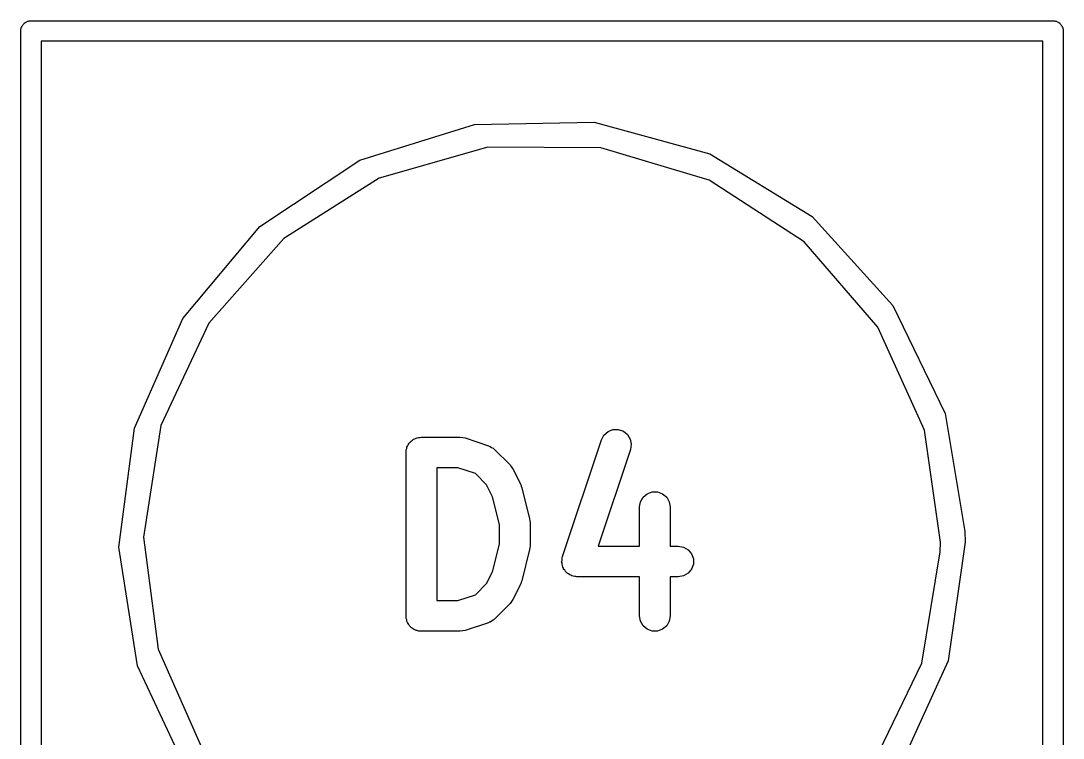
# Model space of a CAD drawing. Extents: x 106.7 to 203.6, y -115.7 to -57.1.
# Drawn here: x 146.04 to 151.14, y -64.46 to -60.95 of the extents above; entities that cross this region are included whole.
import ezdxf

# ---------------------------------------------------------------- set-up
doc = ezdxf.new("R2010")
doc.units = 0
doc.header["$MEASUREMENT"] = 0
doc.layers.add('BLACK', color=7, linetype='CONTINUOUS')

msp = doc.modelspace()

# ---------------------------------------------------------------- linework, layer by layer
at = {"layer": 'BLACK', "linetype": 'CONTINUOUS'}
for p, q in [((146.04, -60.9912), (146.042, -60.987)), ((146.04, -60.9956), (146.04, -60.9912)), ((146.04, -65.9912), (146.04, -60.9956)), ((146.042, -60.9826), (146.045, -60.9788)), ((146.042, -60.987), (146.042, -60.9826)), ((146.045, -60.9788), (146.046, -60.9746)), ((146.046, -60.9746), (146.049, -60.9712)), ((146.049, -60.9712), (146.051, -60.9674)), ((146.051, -60.9674), (146.055, -60.9645)), ((146.055, -60.9645), (146.057, -60.9611)), ((146.057, -60.9611), (146.061, -60.9589)), ((146.061, -60.9589), (146.065, -60.956)), ((146.065, -60.956), (146.069, -60.9545)), ((146.069, -60.9545), (146.073, -60.9523)), ((146.073, -60.9523), (146.077, -60.9515)), ((146.077, -60.9515), (146.081, -60.95)), ((146.081, -60.95), (151.099, -60.95)), ((151.099, -60.95), (151.103, -60.9515)), ((151.103, -60.9515), (151.107, -60.9523)), ((151.107, -60.9523), (151.111, -60.9545)), ((151.111, -60.9545), (151.115, -60.956)), ((151.115, -60.956), (151.119, -60.9589)), ((151.119, -60.9589), (151.123, -60.9611)), ((151.123, -60.9611), (151.125, -60.9645)), ((151.125, -60.9645), (151.129, -60.9674)), ((151.129, -60.9674), (151.131, -60.9712)), ((151.131, -60.9712), (151.134, -60.9746)), ((151.134, -60.9746), (151.135, -60.9788)), ((151.135, -60.9788), (151.138, -60.9826)), ((151.138, -60.9826), (151.138, -60.987)), ((151.138, -60.987), (151.14, -60.9912)), ((151.14, -60.9912), (151.14, -64.9978)), ((151.04, -61.05), (146.14, -61.05)), ((146.14, -61.05), (146.14, -65.95)), ((151.04, -64.9793), (151.04, -61.05)), ((148.259, -61.4566), (148.846, -61.4459)), ((148.846, -61.4459), (149.412, -61.6002)), ((147.699, -61.6316), (148.259, -61.4566)), ((148.325, -61.568), (147.794, -61.72)), ((148.878, -61.5714), (148.325, -61.568)), ((149.408, -61.7298), (148.878, -61.5714)), ((149.412, -61.6002), (149.912, -61.9073)), ((147.21, -61.9569), (147.699, -61.6316)), ((147.794, -61.72), (147.326, -62.015)), ((149.872, -62.0306), (149.408, -61.7298)), ((149.912, -61.9073), (150.306, -62.3425)), ((146.833, -62.4061), (147.21, -61.9569)), ((147.326, -62.015), (146.96, -62.4294)), ((150.233, -62.4494), (149.872, -62.0306)), ((150.306, -62.3425), (150.562, -62.8707)), ((146.596, -62.9433), (146.833, -62.4061)), ((146.96, -62.4294), (146.725, -62.9299)), ((150.462, -62.9527), (150.233, -62.4494)), ((150.562, -62.8707), (150.659, -63.4494)), ((146.725, -62.9299), (146.64, -63.4762)), ((146.52, -63.5253), (146.596, -62.9433)), ((148.881, -63.0001), (148.893, -62.9772)), ((148.893, -62.9772), (148.913, -62.9599)), ((148.913, -62.9599), (148.937, -62.9503)), ((148.937, -62.9503), (148.963, -62.9496)), ((148.963, -62.9496), (148.988, -62.9579)), ((148.988, -62.9579), (149.008, -62.974)), ((149.008, -62.974), (149.022, -62.9962)), ((150.54, -63.5), (150.462, -62.9527)), ((147.929, -63.0363), (147.932, -63.0306)), ((147.932, -63.0306), (147.935, -63.0244)), ((147.935, -63.0244), (147.939, -63.0194)), ((147.939, -63.0194), (147.942, -63.0137)), ((147.942, -63.0137), (147.947, -63.0095)), ((147.947, -63.0095), (147.951, -63.0045)), ((147.951, -63.0045), (147.957, -63.0012)), ((147.957, -63.0012), (147.962, -62.997)), ((147.962, -62.997), (147.968, -62.9947)), ((147.968, -62.9947), (147.974, -62.9914)), ((147.974, -62.9914), (147.98, -62.9903)), ((147.98, -62.9903), (147.986, -62.988)), ((147.986, -62.988), (147.993, -62.988)), ((147.993, -62.988), (148, -62.9869)), ((148, -62.9869), (148.19, -62.9869)), ((148.19, -62.9869), (148.202, -62.989)), ((148.202, -62.989), (148.214, -62.9908)), ((148.214, -62.9908), (148.328, -63.0288)), ((148.328, -63.0288), (148.332, -63.0309)), ((148.332, -63.0309), (148.336, -63.032)), ((148.336, -63.032), (148.343, -63.0371)), ((148.69, -63.5715), (148.881, -63.0001)), ((149.022, -62.9962), (149.027, -63.0218)), ((149.027, -63.0218), (149.023, -63.0475)), ((147.925, -63.0619), (147.926, -63.0554)), ((147.925, -63.8619), (147.925, -63.0619)), ((147.926, -63.0489), (147.928, -63.0427)), ((147.926, -63.0554), (147.926, -63.0489)), ((147.928, -63.0427), (147.929, -63.0363)), ((148.343, -63.0371), (148.351, -63.0413)), ((148.351, -63.0413), (148.354, -63.0445)), ((148.354, -63.0445), (148.357, -63.047)), ((148.357, -63.047), (148.434, -63.1232)), ((149.023, -63.0475), (148.865, -63.5202)), ((148.075, -63.1369), (148.075, -63.7869)), ((148.178, -63.1369), (148.075, -63.1369)), ((148.264, -63.1656), (148.178, -63.1369)), ((148.434, -63.1232), (148.44, -63.133)), ((148.44, -63.133), (148.448, -63.1426)), ((148.319, -63.2206), (148.264, -63.1656)), ((148.448, -63.1426), (148.486, -63.2188)), ((148.348, -63.2786), (148.319, -63.2206)), ((148.486, -63.2188), (148.488, -63.2267)), ((148.488, -63.2267), (148.491, -63.2342)), ((148.491, -63.2342), (148.529, -63.3866)), ((148.382, -63.414), (148.348, -63.2786)), ((149.072, -63.3029), (149.085, -63.2804)), ((149.085, -63.2804), (149.105, -63.2636)), ((149.105, -63.2636), (149.129, -63.2547)), ((149.129, -63.2547), (149.155, -63.2547)), ((149.155, -63.2547), (149.18, -63.2636)), ((149.18, -63.2636), (149.2, -63.2804)), ((149.2, -63.2804), (149.213, -63.3029)), ((149.067, -63.3286), (149.072, -63.3029)), ((149.067, -63.5202), (149.067, -63.3286)), ((149.213, -63.3029), (149.217, -63.3286)), ((149.217, -63.3286), (149.217, -63.5202)), ((148.529, -63.3866), (148.53, -63.3957)), ((148.382, -63.5098), (148.382, -63.414)), ((148.53, -63.3957), (148.532, -63.4048)), ((148.532, -63.4048), (148.532, -63.519)), ((146.64, -63.4762), (146.712, -64.0244)), ((150.659, -63.4494), (150.66, -63.5)), ((146.61, -64.1052), (146.52, -63.5253)), ((148.348, -63.6453), (148.382, -63.5098)), ((148.529, -63.5372), (148.491, -63.6896)), ((148.53, -63.5281), (148.529, -63.5372)), ((148.532, -63.519), (148.53, -63.5281)), ((148.865, -63.5202), (149.067, -63.5202)), ((149.217, -63.5202), (149.257, -63.5202)), ((149.257, -63.5202), (149.282, -63.5248)), ((149.282, -63.5248), (149.305, -63.5378)), ((149.305, -63.5378), (149.322, -63.5577)), ((150.539, -63.5476), (150.54, -63.5)), ((150.66, -63.5), (150.577, -64.081)), ((148.686, -63.5973), (148.688, -63.5898)), ((148.688, -63.5822), (148.689, -63.577)), ((148.688, -63.5898), (148.688, -63.5822)), ((148.689, -63.577), (148.69, -63.5715)), ((149.322, -63.5577), (149.331, -63.5822)), ((149.331, -63.5822), (149.331, -63.6083)), ((150.448, -64.0929), (150.539, -63.5476)), ((148.319, -63.7032), (148.348, -63.6453)), ((148.688, -63.6027), (148.686, -63.5973)), ((148.688, -63.6083), (148.688, -63.6027)), ((148.69, -63.6154), (148.688, -63.6083)), ((148.692, -63.6228), (148.69, -63.6154)), ((148.695, -63.6275), (148.692, -63.6228)), ((148.696, -63.6327), (148.695, -63.6275)), ((148.701, -63.6385), (148.696, -63.6327)), ((148.705, -63.645), (148.701, -63.6385)), ((148.71, -63.6484), (148.705, -63.645)), ((149.322, -63.6327), (149.305, -63.6527)), ((149.331, -63.6083), (149.322, -63.6327)), ((148.488, -63.6971), (148.486, -63.705)), ((148.491, -63.6896), (148.488, -63.6971)), ((148.713, -63.6527), (148.71, -63.6484)), ((148.72, -63.6565), (148.713, -63.6527)), ((148.726, -63.6612), (148.72, -63.6565)), ((148.731, -63.6629), (148.726, -63.6612)), ((148.736, -63.6657), (148.731, -63.6629)), ((148.743, -63.667), (148.736, -63.6657)), ((148.75, -63.6694), (148.743, -63.667)), ((148.756, -63.6693), (148.75, -63.6694)), ((148.761, -63.6702), (148.756, -63.6693)), ((149.067, -63.6702), (148.761, -63.6702)), ((149.067, -63.8619), (149.067, -63.6702)), ((149.257, -63.6702), (149.217, -63.6702)), ((149.217, -63.6702), (149.217, -63.8619)), ((149.282, -63.6657), (149.257, -63.6702)), ((149.305, -63.6527), (149.282, -63.6657)), ((148.264, -63.7583), (148.319, -63.7032)), ((148.486, -63.705), (148.448, -63.7812)), ((148.075, -63.7869), (148.178, -63.7869)), ((148.178, -63.7869), (148.264, -63.7583)), ((148.434, -63.8007), (148.357, -63.8768)), ((148.44, -63.7908), (148.434, -63.8007)), ((148.448, -63.7812), (148.44, -63.7908)), ((147.926, -63.8684), (147.925, -63.8619)), ((147.926, -63.8749), (147.926, -63.8684)), ((147.928, -63.8811), (147.926, -63.8749)), ((147.929, -63.8876), (147.928, -63.8811)), ((147.932, -63.8932), (147.929, -63.8876)), ((147.935, -63.8994), (147.932, -63.8932)), ((147.939, -63.9044), (147.935, -63.8994)), ((148.328, -63.895), (148.214, -63.9331)), ((148.332, -63.8929), (148.328, -63.895)), ((148.336, -63.8918), (148.332, -63.8929)), ((148.343, -63.8867), (148.336, -63.8918)), ((148.351, -63.8826), (148.343, -63.8867)), ((148.354, -63.8793), (148.351, -63.8826)), ((148.357, -63.8768), (148.354, -63.8793)), ((149.072, -63.8876), (149.067, -63.8619)), ((149.085, -63.9101), (149.072, -63.8876)), ((149.213, -63.8876), (149.2, -63.9101)), ((149.217, -63.8619), (149.213, -63.8876)), ((147.942, -63.9101), (147.939, -63.9044)), ((147.947, -63.9143), (147.942, -63.9101)), ((147.951, -63.9194), (147.947, -63.9143)), ((147.957, -63.9226), (147.951, -63.9194)), ((147.962, -63.9269), (147.957, -63.9226)), ((147.968, -63.9291), (147.962, -63.9269)), ((147.974, -63.9324), (147.968, -63.9291)), ((147.98, -63.9335), (147.974, -63.9324)), ((147.986, -63.9358), (147.98, -63.9335)), ((147.993, -63.9358), (147.986, -63.9358)), ((148, -63.9369), (147.993, -63.9358)), ((148.19, -63.9369), (148, -63.9369)), ((148.202, -63.9348), (148.19, -63.9369)), ((148.214, -63.9331), (148.202, -63.9348)), ((149.105, -63.9269), (149.085, -63.9101)), ((149.129, -63.9358), (149.105, -63.9269)), ((149.155, -63.9358), (149.129, -63.9358)), ((149.18, -63.9269), (149.155, -63.9358)), ((149.2, -63.9101), (149.18, -63.9269)), ((146.712, -64.0244), (146.935, -64.5305)), ((146.86, -64.6365), (146.61, -64.1052)), ((150.207, -64.5904), (150.448, -64.0929)), ((150.577, -64.081), (150.334, -64.6153))]:
    msp.add_line(p, q, dxfattribs=at)

doc.saveas('drawing.dxf')
